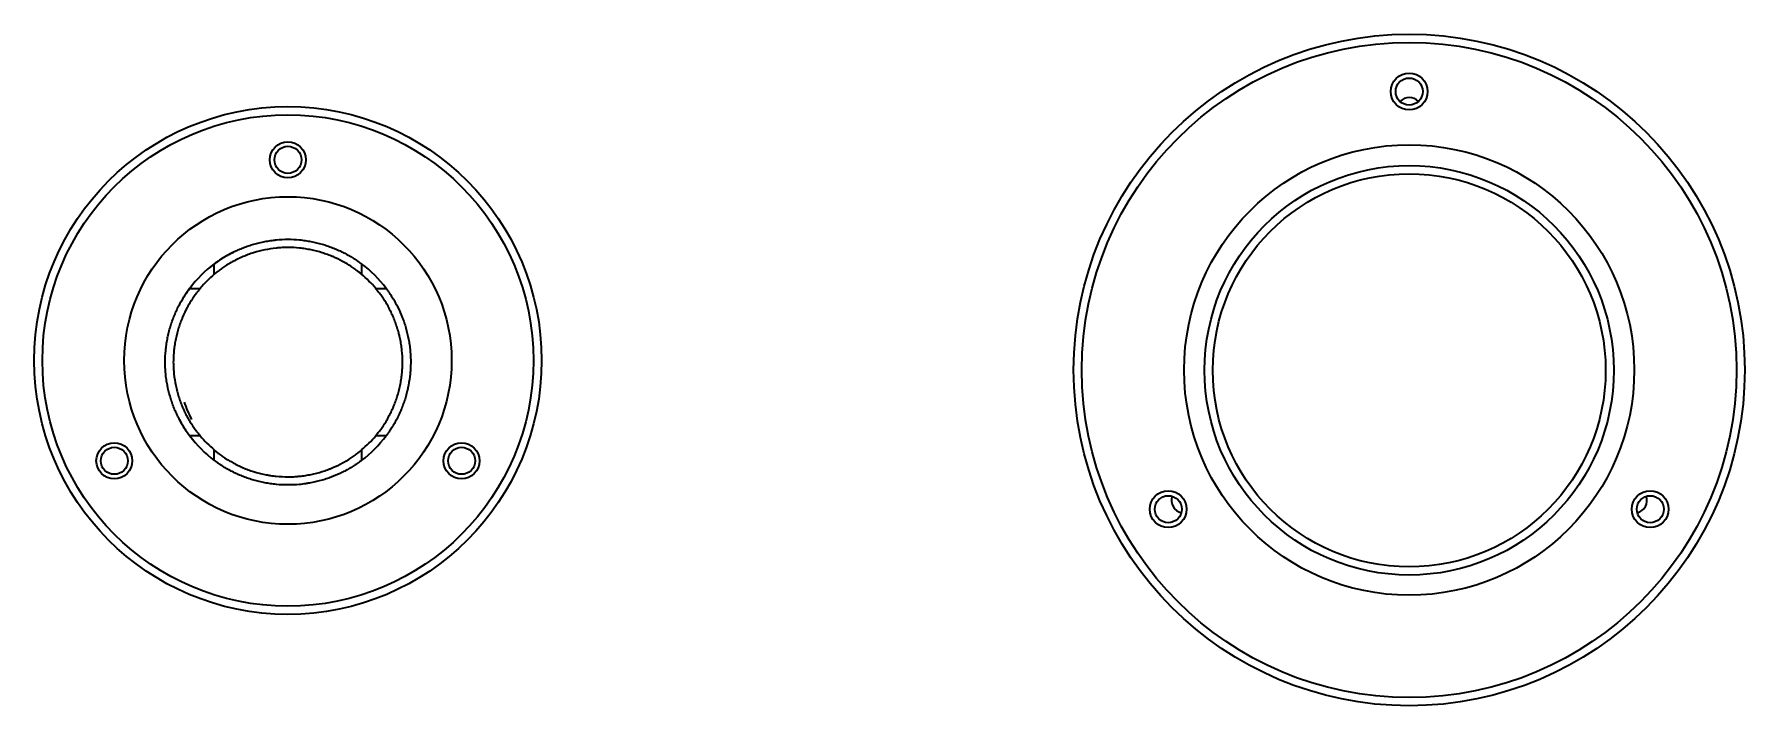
# Model space of a CAD drawing. Extents: x 6327 to 10269, y -393 to 3204.
# Drawn here: x 8603.1 to 8812.1, y 708.9 to 790.9 of the extents above; entities that cross this region are included whole.
import ezdxf

# ---------------------------------------------------------------- set-up
doc = ezdxf.new("R2010")
doc.units = 0
doc.header["$LTSCALE"] = 5
doc.layers.add('1', color=7, linetype='CONTINUOUS', true_color=0xffffff)

msp = doc.modelspace()

# ---------------------------------------------------------------- linework, layer by layer
at = {"layer": '1', "color": 7, "linetype": 'Continuous', "lineweight": 35}
for p, q in [((8625.07, 761.55), (8625.07, 762.83)), ((8643.07, 762.83), (8643.07, 761.55)), ((8622.07, 759.83), (8623.35, 759.83)), ((8644.8, 759.83), (8646.07, 759.83)), ((8623.35, 741.83), (8622.07, 741.83)), ((8625.07, 738.83), (8625.07, 740.1)), ((8643.07, 740.1), (8643.07, 738.83)), ((8646.07, 741.83), (8644.8, 741.83))]:
    msp.add_line(p, q, dxfattribs=at)
for centre, radius in [((8771.07, 749.87), 41), ((8771.07, 749.87), 40), ((8771.07, 783.87), 2.25), ((8771.07, 783.87), 1.65), ((8634.07, 751.03), 31), ((8634.07, 751.03), 30), ((8634.07, 775.53), 2.2), ((8634.07, 775.53), 1.65), ((8771.07, 749.87), 27.5), ((8771.07, 749.83), 25), ((8771.07, 749.83), 24), ((8634.07, 751.03), 20), ((8612.86, 738.78), 2.2), ((8612.86, 738.78), 1.65), ((8655.29, 738.78), 2.2), ((8655.29, 738.78), 1.65), ((8741.63, 732.87), 2.25), ((8741.63, 732.87), 1.65), ((8800.52, 732.87), 2.25), ((8800.52, 732.87), 1.65)]:
    msp.add_circle(centre, radius, dxfattribs=at)
for centre, radius, start, end in [((8771.07, 781.53), 1.6, 45.2645, 134.7354), ((8634.07, 750.83), 15, 126.8699, 143.1301), ((8634.07, 750.83), 14, 130.0052, 139.9948), ((8634.07, 750.83), 15, 36.8699, 53.1301), ((8634.07, 750.83), 14, 40.0052, 49.9948), ((8634.07, 750.83), 15, 216.8699, 233.1301), ((8634.07, 750.83), 14, 220.0052, 229.9948), ((8634.07, 750.83), 15, 306.8699, 323.1301), ((8634.07, 750.83), 14, 310.0052, 319.9948), ((8743.62, 733.98), 1.6, 162.6972, 255.4476), ((8798.53, 733.98), 1.6, 284.5516, 17.302)]:
    msp.add_arc(centre, radius, start, end, dxfattribs=at)
for points, knots in [([(8625.07, 762.83), (8625.07, 762.83), (8625.08, 762.83), (8625.09, 762.84), (8625.09, 762.84), (8625.12, 762.86), (8625.15, 762.88), (8625.22, 762.93), (8625.26, 762.97), (8625.36, 763.03), (8625.41, 763.07), (8625.5, 763.14), (8625.53, 763.16), (8625.59, 763.2), (8625.63, 763.22), (8625.73, 763.29), (8625.8, 763.34), (8625.94, 763.43), (8626.02, 763.48), (8626.18, 763.58), (8626.26, 763.63), (8626.38, 763.7), (8626.42, 763.73), (8626.51, 763.78), (8626.55, 763.81), (8626.68, 763.88), (8626.77, 763.93), (8627.04, 764.08), (8627.23, 764.17), (8627.61, 764.36), (8627.8, 764.45), (8628.2, 764.63), (8628.41, 764.72), (8628.72, 764.84), (8628.83, 764.88), (8629.04, 764.96), (8629.15, 764.99), (8629.47, 765.1), (8629.69, 765.17), (8630.35, 765.36), (8630.8, 765.47), (8631.49, 765.6), (8631.72, 765.64), (8632.07, 765.69), (8632.24, 765.71), (8632.42, 765.73), (8632.54, 765.75), (8632.6, 765.75), (8633.13, 765.8), (8633.6, 765.83), (8634.55, 765.83), (8635.02, 765.8), (8635.72, 765.74), (8635.96, 765.71), (8636.31, 765.66), (8636.42, 765.64), (8636.66, 765.6), (8636.77, 765.58), (8637.35, 765.47), (8637.8, 765.36), (8638.46, 765.17), (8638.67, 765.11), (8639.1, 764.96), (8639.31, 764.88), (8639.63, 764.76), (8639.73, 764.72), (8639.93, 764.63), (8640.04, 764.59), (8640.34, 764.46), (8640.54, 764.36), (8640.82, 764.22), (8640.92, 764.17), (8641.1, 764.08), (8641.19, 764.03), (8641.37, 763.93), (8641.46, 763.88), (8641.59, 763.81), (8641.64, 763.78), (8641.72, 763.73), (8641.76, 763.7), (8641.89, 763.63), (8641.97, 763.58), (8642.13, 763.48), (8642.2, 763.43), (8642.35, 763.34), (8642.42, 763.29), (8642.52, 763.22), (8642.55, 763.2), (8642.61, 763.16), (8642.65, 763.14), (8642.73, 763.07), (8642.79, 763.03), (8642.86, 762.98), (8642.88, 762.97), (8642.91, 762.94), (8642.92, 762.94), (8642.94, 762.92), (8642.95, 762.91), (8643, 762.88), (8643.02, 762.86), (8643.05, 762.84), (8643.06, 762.84), (8643.07, 762.83), (8643.07, 762.83), (8643.07, 762.83), (8643.07, 762.83), (8643.07, 762.83)], [0, 0, 0, 0, 0.007233, 0.007233, 0.015055, 0.015055, 0.030698, 0.030698, 0.046341, 0.046341, 0.061985, 0.061985, 0.069807, 0.069807, 0.077628, 0.077628, 0.093272, 0.093272, 0.108915, 0.108915, 0.124558, 0.124558, 0.13238, 0.13238, 0.140202, 0.140202, 0.155845, 0.155845, 0.187132, 0.187132, 0.218419, 0.218419, 0.249706, 0.249706, 0.265349, 0.265349, 0.280992, 0.280992, 0.312279, 0.312279, 0.374853, 0.374853, 0.40614, 0.40614, 0.421783, 0.429605, 0.429605, 0.437426, 0.437426, 0.5, 0.5, 0.562573, 0.562573, 0.59386, 0.59386, 0.609504, 0.609504, 0.625147, 0.625147, 0.687721, 0.687721, 0.719007, 0.719007, 0.750294, 0.750294, 0.765938, 0.765938, 0.781581, 0.781581, 0.812868, 0.812868, 0.828511, 0.828511, 0.844155, 0.844155, 0.859798, 0.859798, 0.86762, 0.86762, 0.875441, 0.875441, 0.891085, 0.891085, 0.906728, 0.906728, 0.922372, 0.922372, 0.930193, 0.930193, 0.938015, 0.938015, 0.953658, 0.953658, 0.96148, 0.96148, 0.965391, 0.965391, 0.969302, 0.969302, 0.984945, 0.984945, 0.992767, 0.992767, 0.996678, 0.996678, 1, 1, 1, 1]), ([(8627.49, 764.3), (8627.18, 764.15), (8626.88, 763.99), (8626.11, 763.55), (8625.64, 763.25), (8625.05, 762.81), (8624.9, 762.7), (8624.76, 762.58)], [0, 0, 0, 0, 0.317722, 0.317722, 0.826888, 0.826888, 1, 1, 1, 1]), ([(8643.07, 761.55), (8643.07, 761.55), (8643.07, 761.55), (8643.06, 761.56), (8643.05, 761.57), (8643.03, 761.58), (8643.02, 761.59), (8643, 761.61), (8642.99, 761.62), (8642.98, 761.63), (8642.97, 761.64), (8642.93, 761.67), (8642.88, 761.71), (8642.79, 761.78), (8642.73, 761.83), (8642.66, 761.88), (8642.64, 761.9), (8642.61, 761.92), (8642.6, 761.93), (8642.55, 761.97), (8642.52, 761.99), (8642.42, 762.07), (8642.35, 762.12), (8642.2, 762.22), (8642.13, 762.28), (8641.98, 762.38), (8641.9, 762.44), (8641.77, 762.52), (8641.73, 762.55), (8641.65, 762.6), (8641.6, 762.63), (8641.47, 762.71), (8641.39, 762.76), (8641.21, 762.87), (8641.12, 762.92), (8640.94, 763.03), (8640.84, 763.08), (8640.37, 763.34), (8639.97, 763.53), (8639.5, 763.73), (8639.45, 763.75), (8639.35, 763.79), (8639.29, 763.82), (8639.13, 763.88), (8638.81, 764), (8638.49, 764.11), (8637.82, 764.32), (8637.37, 764.44), (8636.79, 764.56), (8636.67, 764.58), (8636.44, 764.62), (8636.32, 764.64), (8635.97, 764.7), (8635.73, 764.73), (8635.02, 764.8), (8634.55, 764.83), (8633.83, 764.83), (8633.6, 764.82), (8633.24, 764.8), (8633.06, 764.79), (8632.88, 764.78), (8632.76, 764.76), (8632.7, 764.76), (8632.16, 764.7), (8631.7, 764.63), (8630.78, 764.44), (8630.33, 764.32), (8629.66, 764.12), (8629.44, 764.04), (8629.17, 763.94), (8629.12, 763.92), (8629.01, 763.88), (8628.85, 763.82), (8628.49, 763.67), (8628.18, 763.53), (8627.78, 763.34), (8627.59, 763.24), (8627.21, 763.03), (8627.03, 762.93), (8626.81, 762.79), (8626.76, 762.77), (8626.67, 762.71), (8626.63, 762.68), (8626.5, 762.6), (8626.42, 762.55), (8626.25, 762.44), (8626.17, 762.38), (8626.02, 762.28), (8625.94, 762.22), (8625.8, 762.12), (8625.73, 762.07), (8625.59, 761.97), (8625.53, 761.92), (8625.42, 761.83), (8625.36, 761.79), (8625.3, 761.74), (8625.29, 761.73), (8625.27, 761.71), (8625.25, 761.7), (8625.22, 761.67), (8625.2, 761.66), (8625.15, 761.61), (8625.12, 761.59), (8625.1, 761.57), (8625.09, 761.57), (8625.09, 761.56), (8625.08, 761.56), (8625.08, 761.55), (8625.07, 761.55), (8625.07, 761.55)], [0, 0, 0, 0, 0.007245, 0.007245, 0.015065, 0.015065, 0.022885, 0.022885, 0.026795, 0.026795, 0.030705, 0.030705, 0.046345, 0.046345, 0.061985, 0.061985, 0.065895, 0.065895, 0.069805, 0.069805, 0.077625, 0.077625, 0.093265, 0.093265, 0.108905, 0.108905, 0.124545, 0.124545, 0.132365, 0.132365, 0.140185, 0.140185, 0.155825, 0.155825, 0.171465, 0.171465, 0.187105, 0.187105, 0.249665, 0.249665, 0.257485, 0.257485, 0.265305, 0.265305, 0.280945, 0.312224, 0.312224, 0.374784, 0.374784, 0.390424, 0.390424, 0.406064, 0.406064, 0.437344, 0.437344, 0.499904, 0.499904, 0.531184, 0.531184, 0.546824, 0.554644, 0.554644, 0.562464, 0.562464, 0.625024, 0.625024, 0.687583, 0.687583, 0.718863, 0.718863, 0.726683, 0.726683, 0.734503, 0.750143, 0.781423, 0.781423, 0.812703, 0.812703, 0.843983, 0.843983, 0.851803, 0.851803, 0.859623, 0.859623, 0.875263, 0.875263, 0.890903, 0.890903, 0.906543, 0.906543, 0.922183, 0.922183, 0.937823, 0.937823, 0.953463, 0.953463, 0.957373, 0.957373, 0.961283, 0.961283, 0.969103, 0.969103, 0.984743, 0.984743, 0.988653, 0.988653, 0.992563, 0.992563, 1, 1, 1, 1]), ([(8622.07, 741.83), (8622.07, 741.83), (8622.07, 741.83), (8622.06, 741.84), (8622.06, 741.85), (8622.04, 741.87), (8622.02, 741.9), (8621.97, 741.97), (8621.93, 742.01), (8621.86, 742.11), (8621.83, 742.16), (8621.76, 742.25), (8621.74, 742.28), (8621.7, 742.35), (8621.68, 742.38), (8621.61, 742.48), (8621.56, 742.55), (8621.47, 742.7), (8621.42, 742.77), (8621.32, 742.93), (8621.27, 743.01), (8621.19, 743.13), (8621.17, 743.18), (8621.12, 743.26), (8621.09, 743.31), (8621.02, 743.44), (8620.97, 743.52), (8620.82, 743.79), (8620.72, 743.98), (8620.54, 744.36), (8620.45, 744.55), (8620.27, 744.95), (8620.18, 745.16), (8620.06, 745.47), (8620.02, 745.58), (8619.94, 745.79), (8619.91, 745.9), (8619.8, 746.22), (8619.73, 746.44), (8619.54, 747.1), (8619.43, 747.55), (8619.3, 748.23), (8619.26, 748.46), (8619.21, 748.81), (8619.18, 748.99), (8619.16, 749.17), (8619.15, 749.28), (8619.15, 749.34), (8619.12, 749.64), (8619.1, 749.88), (8619.08, 750.35), (8619.07, 750.59), (8619.07, 751.31), (8619.1, 751.78), (8619.16, 752.48), (8619.19, 752.72), (8619.26, 753.18), (8619.3, 753.41), (8619.36, 753.76), (8619.4, 753.93), (8619.44, 754.1), (8619.46, 754.22), (8619.47, 754.27), (8619.54, 754.56), (8619.66, 755.01), (8619.8, 755.44), (8619.94, 755.87), (8620.02, 756.08), (8620.18, 756.49), (8620.27, 756.69), (8620.44, 757.09), (8620.53, 757.29), (8620.65, 757.53), (8620.68, 757.57), (8620.72, 757.67), (8620.75, 757.72), (8620.82, 757.86), (8620.87, 757.95), (8621.02, 758.22), (8621.12, 758.39), (8621.25, 758.6), (8621.27, 758.64), (8621.32, 758.72), (8621.34, 758.76), (8621.42, 758.88), (8621.47, 758.96), (8621.56, 759.1), (8621.61, 759.17), (8621.7, 759.31), (8621.74, 759.37), (8621.79, 759.44), (8621.8, 759.46), (8621.82, 759.49), (8621.85, 759.53), (8621.88, 759.57), (8621.93, 759.64), (8621.96, 759.68), (8622, 759.73), (8622.02, 759.75), (8622.04, 759.78), (8622.04, 759.79), (8622.06, 759.82), (8622.07, 759.83), (8622.07, 759.83)], [0, 0, 0, 0, 0.007247, 0.007247, 0.015068, 0.015068, 0.030709, 0.030709, 0.046351, 0.046351, 0.061992, 0.061992, 0.069813, 0.069813, 0.077634, 0.077634, 0.093275, 0.093275, 0.108917, 0.108917, 0.124558, 0.124558, 0.132379, 0.132379, 0.1402, 0.1402, 0.155841, 0.155841, 0.187125, 0.187125, 0.218408, 0.218408, 0.249691, 0.249691, 0.265332, 0.265332, 0.280974, 0.280974, 0.312257, 0.312257, 0.374823, 0.374823, 0.406106, 0.406106, 0.421747, 0.429568, 0.429568, 0.437389, 0.437389, 0.468672, 0.468672, 0.499955, 0.499955, 0.562521, 0.562521, 0.593804, 0.593804, 0.625087, 0.625087, 0.640729, 0.64855, 0.64855, 0.65637, 0.65637, 0.687654, 0.718937, 0.718937, 0.75022, 0.75022, 0.781503, 0.781503, 0.812786, 0.812786, 0.820607, 0.820607, 0.828427, 0.828427, 0.844069, 0.844069, 0.875352, 0.875352, 0.883173, 0.883173, 0.890993, 0.890993, 0.906635, 0.906635, 0.922277, 0.922277, 0.937918, 0.937918, 0.941828, 0.941828, 0.945739, 0.95356, 0.95356, 0.969201, 0.969201, 0.977022, 0.977022, 0.984843, 0.984843, 1, 1, 1, 1]), ([(8623.35, 759.83), (8623.35, 759.83), (8623.35, 759.82), (8623.34, 759.81), (8623.33, 759.81), (8623.32, 759.79), (8623.31, 759.78), (8623.29, 759.76), (8623.28, 759.75), (8623.27, 759.73), (8623.26, 759.72), (8623.23, 759.68), (8623.19, 759.64), (8623.12, 759.54), (8623.07, 759.49), (8623.02, 759.41), (8623, 759.4), (8622.98, 759.37), (8622.97, 759.35), (8622.93, 759.3), (8622.91, 759.27), (8622.83, 759.17), (8622.78, 759.1), (8622.68, 758.96), (8622.62, 758.88), (8622.52, 758.73), (8622.46, 758.65), (8622.38, 758.53), (8622.35, 758.49), (8622.3, 758.4), (8622.27, 758.36), (8622.19, 758.23), (8622.14, 758.14), (8622.03, 757.96), (8621.98, 757.87), (8621.87, 757.69), (8621.82, 757.6), (8621.56, 757.13), (8621.37, 756.73), (8621.17, 756.26), (8621.15, 756.21), (8621.11, 756.1), (8621.08, 756.05), (8621.02, 755.89), (8620.9, 755.57), (8620.79, 755.24), (8620.58, 754.58), (8620.46, 754.13), (8620.34, 753.55), (8620.32, 753.43), (8620.28, 753.2), (8620.26, 753.08), (8620.2, 752.73), (8620.14, 752.26), (8620.1, 751.78), (8620.08, 751.3), (8620.07, 751.06), (8620.07, 750.58), (8620.08, 750.34), (8620.1, 749.86), (8620.12, 749.63), (8620.2, 748.92), (8620.27, 748.45), (8620.39, 747.87), (8620.43, 747.7), (8620.47, 747.53), (8620.5, 747.41), (8620.51, 747.35), (8620.58, 747.07), (8620.65, 746.85), (8620.79, 746.41), (8620.86, 746.19), (8621.02, 745.76), (8621.1, 745.55), (8621.28, 745.14), (8621.37, 744.94), (8621.51, 744.64), (8621.56, 744.54), (8621.66, 744.35), (8621.71, 744.25), (8621.87, 743.96), (8621.97, 743.78), (8622.14, 743.51), (8622.19, 743.42), (8622.27, 743.3), (8622.3, 743.25), (8622.35, 743.17), (8622.38, 743.13), (8622.46, 743), (8622.52, 742.92), (8622.62, 742.77), (8622.68, 742.69), (8622.78, 742.55), (8622.83, 742.48), (8622.91, 742.38), (8622.93, 742.35), (8622.97, 742.3), (8622.98, 742.29), (8623, 742.26), (8623.01, 742.24), (8623.07, 742.17), (8623.11, 742.11), (8623.17, 742.04), (8623.19, 742.02), (8623.22, 741.99), (8623.23, 741.98), (8623.24, 741.96), (8623.25, 741.95), (8623.29, 741.9), (8623.31, 741.87), (8623.33, 741.85), (8623.34, 741.84), (8623.34, 741.83), (8623.35, 741.83), (8623.35, 741.83), (8623.35, 741.83), (8623.35, 741.83)], [0, 0, 0, 0, 0.0072, 0.0072, 0.015019, 0.015019, 0.022838, 0.022838, 0.026747, 0.026747, 0.030657, 0.030657, 0.046295, 0.046295, 0.061933, 0.061933, 0.065843, 0.065843, 0.069752, 0.069752, 0.077571, 0.077571, 0.093209, 0.093209, 0.108847, 0.108847, 0.124485, 0.124485, 0.132304, 0.132304, 0.140124, 0.140124, 0.155762, 0.155762, 0.1714, 0.1714, 0.187038, 0.187038, 0.24959, 0.24959, 0.257409, 0.257409, 0.265228, 0.265228, 0.280866, 0.312142, 0.312142, 0.374695, 0.374695, 0.390333, 0.390333, 0.405971, 0.405971, 0.437247, 0.468523, 0.468523, 0.499799, 0.499799, 0.531075, 0.531075, 0.562352, 0.562352, 0.624904, 0.624904, 0.640542, 0.648361, 0.648361, 0.65618, 0.65618, 0.687456, 0.687456, 0.718732, 0.718732, 0.750008, 0.750008, 0.781285, 0.781285, 0.796923, 0.796923, 0.812561, 0.812561, 0.843837, 0.843837, 0.859475, 0.859475, 0.867294, 0.867294, 0.875113, 0.875113, 0.890751, 0.890751, 0.906389, 0.906389, 0.922027, 0.922027, 0.929846, 0.929846, 0.933756, 0.933756, 0.937665, 0.937665, 0.953303, 0.953303, 0.961122, 0.961122, 0.965032, 0.965032, 0.968941, 0.968941, 0.98458, 0.98458, 0.992399, 0.992399, 0.996308, 0.996308, 1, 1, 1, 1]), ([(8622.36, 760.19), (8622.16, 759.94), (8621.96, 759.68), (8621.48, 759), (8621.21, 758.56), (8620.96, 758.12)], [0, 0, 0, 0, 0.386927, 0.386927, 1, 1, 1, 1]), ([(8644.8, 741.83), (8644.8, 741.83), (8644.8, 741.83), (8644.81, 741.84), (8644.82, 741.85), (8644.84, 741.88), (8644.86, 741.9), (8644.86, 741.9), (8644.87, 741.92), (8644.88, 741.93), (8644.92, 741.97), (8644.95, 742.02), (8645.03, 742.11), (8645.07, 742.17), (8645.13, 742.24), (8645.14, 742.25), (8645.17, 742.29), (8645.18, 742.3), (8645.21, 742.35), (8645.24, 742.38), (8645.31, 742.48), (8645.36, 742.55), (8645.47, 742.69), (8645.52, 742.77), (8645.63, 742.92), (8645.68, 743), (8645.77, 743.13), (8645.79, 743.17), (8645.85, 743.25), (8645.88, 743.3), (8645.96, 743.42), (8646.01, 743.51), (8646.17, 743.78), (8646.28, 743.96), (8646.48, 744.34), (8646.58, 744.53), (8646.77, 744.93), (8646.86, 745.13), (8646.98, 745.39), (8647, 745.45), (8647.04, 745.55), (8647.06, 745.6), (8647.13, 745.76), (8647.17, 745.87), (8647.29, 746.19), (8647.36, 746.41), (8647.57, 747.07), (8647.69, 747.53), (8647.81, 748.1), (8647.83, 748.22), (8647.87, 748.45), (8647.89, 748.57), (8647.95, 748.93), (8647.98, 749.16), (8648.02, 749.64), (8648.04, 749.88), (8648.06, 750.24), (8648.07, 750.36), (8648.07, 750.6), (8648.07, 750.72), (8648.07, 751.32), (8648.05, 751.79), (8647.97, 752.5), (8647.94, 752.74), (8647.87, 753.2), (8647.83, 753.44), (8647.76, 753.78), (8647.72, 753.96), (8647.68, 754.13), (8647.65, 754.24), (8647.63, 754.3), (8647.56, 754.59), (8647.43, 755.03), (8647.28, 755.47), (8647.16, 755.79), (8647.12, 755.89), (8647.04, 756.1), (8647, 756.21), (8646.87, 756.52), (8646.77, 756.72), (8646.58, 757.12), (8646.48, 757.31), (8646.33, 757.6), (8646.28, 757.69), (8646.17, 757.87), (8646.12, 757.97), (8646.01, 758.14), (8645.95, 758.23), (8645.87, 758.36), (8645.85, 758.4), (8645.79, 758.49), (8645.76, 758.53), (8645.68, 758.65), (8645.63, 758.73), (8645.52, 758.89), (8645.47, 758.96), (8645.36, 759.11), (8645.31, 759.17), (8645.24, 759.27), (8645.21, 759.31), (8645.18, 759.35), (8645.16, 759.37), (8645.14, 759.4), (8645.13, 759.41), (8645.07, 759.49), (8645.03, 759.54), (8644.97, 759.61), (8644.95, 759.64), (8644.93, 759.67), (8644.92, 759.68), (8644.9, 759.7), (8644.9, 759.71), (8644.86, 759.75), (8644.84, 759.78), (8644.81, 759.81), (8644.81, 759.81), (8644.8, 759.82), (8644.8, 759.83), (8644.8, 759.83)], [0, 0, 0, 0, 0.007246, 0.007246, 0.015066, 0.022886, 0.022886, 0.026796, 0.026796, 0.030706, 0.030706, 0.046346, 0.046346, 0.061986, 0.061986, 0.065896, 0.065896, 0.069806, 0.069806, 0.077626, 0.077626, 0.093266, 0.093266, 0.108906, 0.108906, 0.124546, 0.124546, 0.132366, 0.132366, 0.140186, 0.140186, 0.155827, 0.155827, 0.187107, 0.187107, 0.218387, 0.218387, 0.249667, 0.249667, 0.257487, 0.257487, 0.265307, 0.265307, 0.280947, 0.280947, 0.312227, 0.312227, 0.374787, 0.374787, 0.390427, 0.390427, 0.406067, 0.406067, 0.437347, 0.437347, 0.468627, 0.468627, 0.484267, 0.484267, 0.499907, 0.499907, 0.562467, 0.562467, 0.593747, 0.593747, 0.625027, 0.625027, 0.640667, 0.648487, 0.648487, 0.656307, 0.656307, 0.687587, 0.718868, 0.718868, 0.734508, 0.734508, 0.750148, 0.750148, 0.781428, 0.781428, 0.812708, 0.812708, 0.828348, 0.828348, 0.843988, 0.843988, 0.859628, 0.859628, 0.867448, 0.867448, 0.875268, 0.875268, 0.890908, 0.890908, 0.906548, 0.906548, 0.922188, 0.922188, 0.930008, 0.930008, 0.933918, 0.933918, 0.937828, 0.937828, 0.953468, 0.953468, 0.961288, 0.961288, 0.965198, 0.965198, 0.969108, 0.969108, 0.984748, 0.984748, 0.992568, 0.992568, 1, 1, 1, 1]), ([(8646.07, 759.83), (8646.07, 759.83), (8646.08, 759.82), (8646.08, 759.81), (8646.09, 759.81), (8646.11, 759.78), (8646.13, 759.75), (8646.18, 759.68), (8646.21, 759.64), (8646.28, 759.54), (8646.32, 759.49), (8646.37, 759.41), (8646.38, 759.4), (8646.4, 759.37), (8646.41, 759.35), (8646.45, 759.31), (8646.47, 759.27), (8646.54, 759.17), (8646.58, 759.1), (8646.68, 758.96), (8646.73, 758.88), (8646.82, 758.73), (8646.87, 758.64), (8646.95, 758.52), (8646.97, 758.48), (8647.02, 758.39), (8647.05, 758.35), (8647.12, 758.22), (8647.17, 758.13), (8647.27, 757.95), (8647.32, 757.86), (8647.42, 757.67), (8647.47, 757.58), (8647.7, 757.11), (8647.88, 756.71), (8648.08, 756.18), (8648.12, 756.08), (8648.2, 755.87), (8648.31, 755.54), (8648.42, 755.22), (8648.61, 754.56), (8648.72, 754.1), (8648.83, 753.53), (8648.86, 753.36), (8648.89, 753.18), (8648.91, 753.06), (8648.91, 753.01), (8648.96, 752.71), (8649.01, 752.24), (8649.05, 751.77), (8649.07, 751.29), (8649.07, 751.06), (8649.07, 750.58), (8649.07, 750.34), (8649.04, 749.87), (8649.03, 749.63), (8648.96, 748.93), (8648.89, 748.47), (8648.78, 747.89), (8648.75, 747.72), (8648.71, 747.55), (8648.68, 747.43), (8648.67, 747.38), (8648.6, 747.09), (8648.54, 746.87), (8648.42, 746.43), (8648.35, 746.21), (8648.2, 745.78), (8648.13, 745.57), (8647.96, 745.16), (8647.88, 744.96), (8647.7, 744.56), (8647.61, 744.36), (8647.49, 744.12), (8647.47, 744.08), (8647.42, 743.98), (8647.4, 743.94), (8647.32, 743.8), (8647.27, 743.7), (8647.13, 743.43), (8647.03, 743.26), (8646.9, 743.05), (8646.88, 743.01), (8646.83, 742.93), (8646.8, 742.89), (8646.73, 742.77), (8646.68, 742.7), (8646.58, 742.55), (8646.54, 742.48), (8646.45, 742.35), (8646.4, 742.28), (8646.35, 742.21), (8646.34, 742.2), (8646.32, 742.17), (8646.29, 742.13), (8646.26, 742.09), (8646.21, 742.01), (8646.18, 741.97), (8646.15, 741.93), (8646.14, 741.92), (8646.13, 741.9), (8646.12, 741.9), (8646.11, 741.88), (8646.1, 741.86), (8646.08, 741.84), (8646.07, 741.83), (8646.07, 741.83)], [0, 0, 0, 0, 0.007251, 0.007251, 0.015072, 0.015072, 0.030714, 0.030714, 0.046355, 0.046355, 0.061997, 0.061997, 0.065907, 0.065907, 0.069818, 0.069818, 0.077638, 0.077638, 0.09328, 0.09328, 0.108921, 0.108921, 0.124563, 0.124563, 0.132384, 0.132384, 0.140204, 0.140204, 0.155846, 0.155846, 0.171488, 0.171488, 0.187129, 0.187129, 0.249695, 0.249695, 0.265337, 0.265337, 0.280978, 0.312261, 0.312261, 0.374828, 0.374828, 0.390469, 0.39829, 0.39829, 0.406111, 0.406111, 0.437394, 0.468677, 0.468677, 0.49996, 0.49996, 0.531243, 0.531243, 0.562526, 0.562526, 0.625092, 0.625092, 0.640734, 0.648554, 0.648554, 0.656375, 0.656375, 0.687658, 0.687658, 0.718941, 0.718941, 0.750224, 0.750224, 0.781507, 0.781507, 0.812791, 0.812791, 0.820611, 0.820611, 0.828432, 0.828432, 0.844074, 0.844074, 0.875357, 0.875357, 0.883177, 0.883177, 0.890998, 0.890998, 0.90664, 0.90664, 0.922281, 0.922281, 0.937923, 0.937923, 0.941833, 0.941833, 0.945744, 0.953564, 0.953564, 0.969206, 0.969206, 0.973116, 0.973116, 0.977027, 0.977027, 0.984847, 0.984847, 1, 1, 1, 1]), ([(8621.74, 745.02), (8621.89, 744.68), (8622.04, 744.34), (8622.24, 743.95), (8622.28, 743.89), (8622.31, 743.83)], [0, 0, 0, 0, 0.848788, 0.848788, 1, 1, 1, 1]), ([(8620.81, 743.83), (8620.98, 743.5), (8621.16, 743.18), (8621.61, 742.47), (8621.87, 742.09), (8622.16, 741.71)], [0, 0, 0, 0, 0.440654, 0.440654, 1, 1, 1, 1]), ([(8625.07, 740.1), (8625.07, 740.1), (8625.08, 740.1), (8625.09, 740.09), (8625.1, 740.08), (8625.12, 740.06), (8625.14, 740.04), (8625.15, 740.04), (8625.17, 740.02), (8625.18, 740.02), (8625.22, 739.98), (8625.26, 739.95), (8625.36, 739.87), (8625.41, 739.83), (8625.49, 739.77), (8625.5, 739.76), (8625.53, 739.73), (8625.55, 739.72), (8625.6, 739.68), (8625.63, 739.66), (8625.73, 739.59), (8625.8, 739.53), (8625.94, 739.43), (8626.02, 739.38), (8626.17, 739.27), (8626.25, 739.21), (8626.37, 739.13), (8626.42, 739.11), (8626.5, 739.05), (8626.54, 739.02), (8626.67, 738.94), (8626.76, 738.89), (8627.03, 738.73), (8627.21, 738.62), (8627.59, 738.42), (8627.78, 738.32), (8628.18, 738.13), (8628.38, 738.03), (8628.64, 737.92), (8628.69, 737.9), (8628.8, 737.86), (8628.85, 737.84), (8629.01, 737.77), (8629.12, 737.73), (8629.44, 737.61), (8629.66, 737.54), (8630.32, 737.33), (8630.78, 737.21), (8631.35, 737.09), (8631.47, 737.07), (8631.65, 737.04), (8631.71, 737.03), (8631.82, 737.01), (8632.12, 736.96), (8632.41, 736.92), (8633.12, 736.85), (8633.6, 736.83), (8634.31, 736.83), (8634.55, 736.83), (8634.91, 736.85), (8635.08, 736.86), (8635.26, 736.88), (8635.38, 736.89), (8635.44, 736.89), (8635.74, 736.92), (8635.98, 736.95), (8636.45, 737.03), (8636.68, 737.07), (8637.37, 737.21), (8637.82, 737.33), (8638.48, 737.54), (8638.7, 737.61), (8638.97, 737.71), (8639.02, 737.73), (8639.13, 737.77), (8639.19, 737.79), (8639.34, 737.86), (8639.45, 737.9), (8639.97, 738.12), (8640.37, 738.31), (8640.84, 738.57), (8640.93, 738.62), (8641.11, 738.73), (8641.2, 738.78), (8641.34, 738.86), (8641.38, 738.89), (8641.47, 738.94), (8641.51, 738.97), (8641.64, 739.05), (8641.73, 739.1), (8641.89, 739.21), (8641.97, 739.27), (8642.13, 739.38), (8642.2, 739.43), (8642.35, 739.53), (8642.42, 739.59), (8642.55, 739.68), (8642.61, 739.73), (8642.73, 739.82), (8642.78, 739.87), (8642.85, 739.92), (8642.86, 739.92), (8642.88, 739.94), (8642.89, 739.95), (8642.92, 739.98), (8642.94, 739.99), (8643, 740.04), (8643.02, 740.06), (8643.05, 740.08), (8643.05, 740.08), (8643.06, 740.09), (8643.06, 740.09), (8643.07, 740.1), (8643.07, 740.1), (8643.07, 740.1)], [0, 0, 0, 0, 0.007246, 0.007246, 0.015066, 0.022886, 0.022886, 0.026796, 0.026796, 0.030706, 0.030706, 0.046346, 0.046346, 0.061986, 0.061986, 0.065896, 0.065896, 0.069806, 0.069806, 0.077626, 0.077626, 0.093266, 0.093266, 0.108906, 0.108906, 0.124547, 0.124547, 0.132367, 0.132367, 0.140187, 0.140187, 0.155827, 0.155827, 0.187107, 0.187107, 0.218387, 0.218387, 0.249667, 0.249667, 0.257487, 0.257487, 0.265307, 0.265307, 0.280947, 0.280947, 0.312227, 0.312227, 0.374787, 0.374787, 0.390427, 0.390427, 0.398247, 0.398247, 0.406067, 0.437347, 0.437347, 0.499907, 0.499907, 0.531187, 0.531187, 0.546827, 0.554647, 0.554647, 0.562467, 0.562467, 0.593747, 0.593747, 0.625028, 0.625028, 0.687588, 0.687588, 0.718868, 0.718868, 0.726688, 0.726688, 0.734508, 0.734508, 0.750148, 0.750148, 0.812708, 0.812708, 0.828348, 0.828348, 0.843988, 0.843988, 0.851808, 0.851808, 0.859628, 0.859628, 0.875268, 0.875268, 0.890908, 0.890908, 0.906548, 0.906548, 0.922188, 0.922188, 0.937828, 0.937828, 0.953468, 0.953468, 0.957378, 0.957378, 0.961288, 0.961288, 0.969108, 0.969108, 0.984748, 0.984748, 0.988658, 0.988658, 0.992568, 0.992568, 1, 1, 1, 1]), ([(8643.07, 738.83), (8643.07, 738.83), (8643.07, 738.82), (8643.06, 738.82), (8643.05, 738.81), (8643.03, 738.79), (8643, 738.77), (8642.93, 738.72), (8642.88, 738.69), (8642.79, 738.62), (8642.73, 738.58), (8642.66, 738.53), (8642.65, 738.52), (8642.61, 738.5), (8642.6, 738.48), (8642.55, 738.45), (8642.52, 738.43), (8642.42, 738.36), (8642.35, 738.32), (8642.2, 738.22), (8642.13, 738.17), (8641.97, 738.07), (8641.89, 738.02), (8641.77, 737.95), (8641.72, 737.92), (8641.64, 737.87), (8641.59, 737.85), (8641.46, 737.77), (8641.38, 737.72), (8641.2, 737.62), (8641.1, 737.58), (8640.92, 737.48), (8640.82, 737.43), (8640.35, 737.2), (8639.95, 737.02), (8639.43, 736.81), (8639.32, 736.77), (8639.11, 736.7), (8638.79, 736.58), (8638.46, 736.48), (8637.8, 736.29), (8637.35, 736.18), (8636.77, 736.07), (8636.6, 736.04), (8636.42, 736.01), (8636.3, 735.99), (8636.25, 735.98), (8635.95, 735.94), (8635.72, 735.91), (8635.01, 735.85), (8634.54, 735.83), (8633.6, 735.83), (8633.13, 735.85), (8632.54, 735.9), (8632.42, 735.92), (8632.18, 735.95), (8631.83, 735.99), (8631.48, 736.05), (8630.8, 736.18), (8630.35, 736.29), (8629.69, 736.48), (8629.47, 736.55), (8629.15, 736.66), (8629.04, 736.69), (8628.83, 736.77), (8628.72, 736.81), (8628.41, 736.93), (8628.2, 737.02), (8627.8, 737.2), (8627.61, 737.29), (8627.23, 737.48), (8627.04, 737.57), (8626.77, 737.72), (8626.68, 737.77), (8626.51, 737.87), (8626.42, 737.92), (8626.26, 738.02), (8626.18, 738.07), (8626.02, 738.17), (8625.94, 738.22), (8625.83, 738.29), (8625.8, 738.32), (8625.73, 738.36), (8625.69, 738.39), (8625.59, 738.45), (8625.53, 738.5), (8625.41, 738.58), (8625.36, 738.62), (8625.3, 738.66), (8625.29, 738.67), (8625.26, 738.69), (8625.25, 738.69), (8625.22, 738.72), (8625.2, 738.73), (8625.15, 738.77), (8625.12, 738.79), (8625.1, 738.81), (8625.09, 738.81), (8625.09, 738.82), (8625.08, 738.82), (8625.08, 738.82), (8625.07, 738.83), (8625.07, 738.83)], [0, 0, 0, 0, 0.00721, 0.00721, 0.01503, 0.01503, 0.030669, 0.030669, 0.046308, 0.046308, 0.061947, 0.061947, 0.065857, 0.065857, 0.069767, 0.069767, 0.077586, 0.077586, 0.093226, 0.093226, 0.108865, 0.108865, 0.124504, 0.124504, 0.132324, 0.132324, 0.140143, 0.140143, 0.155782, 0.155782, 0.171421, 0.171421, 0.187061, 0.187061, 0.249617, 0.249617, 0.265256, 0.265256, 0.280896, 0.312174, 0.312174, 0.374731, 0.374731, 0.39037, 0.398189, 0.398189, 0.406009, 0.406009, 0.437287, 0.437287, 0.499844, 0.499844, 0.562401, 0.562401, 0.57804, 0.57804, 0.593679, 0.624957, 0.624957, 0.687514, 0.687514, 0.718792, 0.718792, 0.734432, 0.734432, 0.750071, 0.750071, 0.781349, 0.781349, 0.812627, 0.812627, 0.843906, 0.843906, 0.859545, 0.859545, 0.875184, 0.875184, 0.890823, 0.890823, 0.906462, 0.906462, 0.914282, 0.914282, 0.922102, 0.922102, 0.937741, 0.937741, 0.95338, 0.95338, 0.95729, 0.95729, 0.961199, 0.961199, 0.969019, 0.969019, 0.984658, 0.984658, 0.988568, 0.988568, 0.992478, 0.992478, 1, 1, 1, 1])]:
    msp.add_open_spline(points, degree=3, knots=knots, dxfattribs=at)
for points in [[(8625.51, 763.14), (8625.17, 762.91), (8624.84, 762.65), (8624.52, 762.39)], [(8621.38, 745.96), (8621.64, 745.23), (8621.94, 744.51), (8622.31, 743.83)]]:
    msp.add_open_spline(points, degree=3, dxfattribs=at)

doc.saveas('drawing.dxf')
